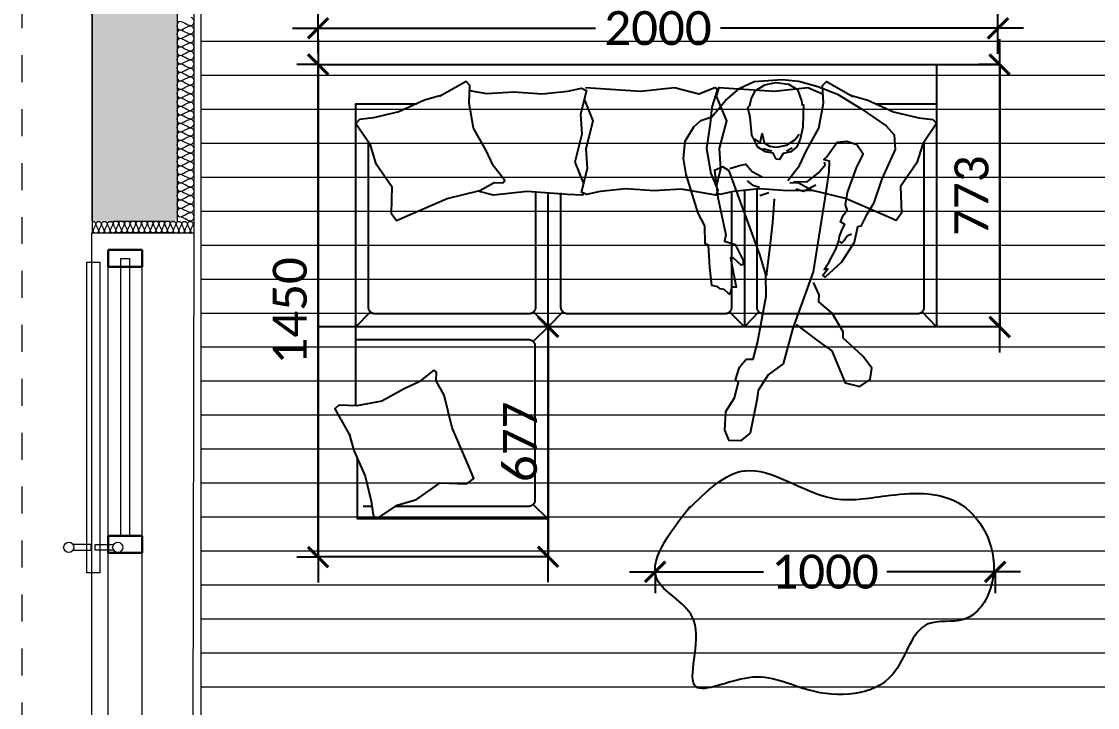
# Model space of a CAD drawing. Header units: millimetres. Extents: x -18512 to 101824, y -95768 to 52898.
# Drawn here: x 30485 to 33651, y -56614 to -54594 of the extents above; entities that cross this region are included whole.
import ezdxf

# ---------------------------------------------------------------- set-up
doc = ezdxf.new("R2010")
doc.units = ezdxf.units.MM
doc.header["$LTSCALE"] = 25
doc.header["$PDMODE"] = 3
doc.linetypes.add('Dash', pattern=[6.35, 3.175, -3.175])
doc.layers.get('0').update_dxf_attribs({"color": 254, "lineweight": 0})
doc.layers.get('Defpoints').update_dxf_attribs({"lineweight": 0})
for name, color, linetype in [('1547 I-StB-p-00-GA$0$WD-FURNITURE', 1, 'Continuous'), ('WD-FURNITURE-2', 5, 'Continuous'), ('WD-PEOPLE', 8, 'Continuous')]:
    doc.layers.add(name, color=color, linetype=linetype)
for name, color, linetype, lineweight in [('A-DETL-INSL', 8, 'Continuous', 9), ('A-DOOR', 31, 'Continuous', 18), ('A-GLAZ', 6, 'Continuous', 9), ('A-GLAZ-CWMG', 51, 'Continuous', 9), ('hatch', 252, 'Continuous', 0), ('I-WALL', 2, 'Continuous', 9), ('S-COLS', 6, 'Continuous', 9), ('wood flooring', 8, 'Continuous', 13)]:
    doc.layers.add(name, color=color, linetype=linetype, lineweight=lineweight)
doc.styles.add('FW_Calibri', font='calibri.ttf')
doc.dimstyles.new('1-50', dxfattribs={"dimscale": 50, "dimtxt": 2, "dimasz": 1.2, "dimexe": 1.25, "dimexo": 0.625, "dimtad": 1, "dimdec": 0, "dimtxsty": 'FW_Calibri', "dimblk": 'ARCHTICK', "dimcen": 2.5, "dimdle": 1.5, "dimadec": 0, "dimazin": 0, "dimtfac": 1, "dimtdec": 0, "dimtmove": 0, "dimatfit": 3, "dimfxl": 6, "dimfxlon": 1, "dimarcsym": 0})

# ---------------------------------------------------------------- blocks, each defined once
blk = doc.blocks.new('A$C0beb42ab')
at = {"layer": 'WD-PEOPLE'}
for p, q in [((355.2, 948.8), (337, 958.5)), ((432.4, 956.2), (403, 949.2)), ((399.8, 714), (394.9, 791.6)), ((411.2, 617.9), (399.8, 714)), ((157.5, 671.2), (142.6, 677.3)), ((167.5, 654.8), (157.5, 671.2)), ((175.4, 646.5), (167.5, 654.8)), ((182.5, 652.1), (175.4, 646.5)), ((420.8, 540.2), (411.2, 617.9))]:
    blk.add_line(p, q, dxfattribs=at)
for points in [[(315.1, 1176.6), (253.2, 1159.8), (188.8, 1134), (112.5, 1087.9), (29.2, 1030.6), (3.4, 1001.6), (0, 953.8), (43.3, 857), (71, 776.5), (95.1, 737.2), (112.5, 702.5), (123.8, 700), (134, 649.6), (175.8, 584.7), (229.3, 535.6), (236.3, 542.3), (220.8, 563.2), (232.2, 560.6), (216.8, 583.8), (192.8, 629.9), (184.3, 655.2), (182.3, 669), (173.8, 692), (165, 708.1), (178.9, 716.9), (170.3, 737.7), (157.1, 756.2), (162, 772.1), (156.1, 813.2), (126.2, 893.8), (104.4, 937.6), (125.7, 969), (157.8, 979.7), (189.6, 976.6), (222.7, 930.2), (233.9, 920.8), (215.6, 916.7), (217, 880.2), (226.8, 813.8), (268.4, 552.9), (302.6, 456.3), (334.7, 368.9), (366.1, 251.9), (415.4, 216.5), (448.3, 165.5), (452.1, 133.5), (473.7, 26), (505.9, 0), (542.4, 1.4), (556.9, 35.3), (553.8, 96.9), (525.2, 140.9), (512.7, 191.4), (522.1, 200.3), (509.4, 241.6), (487.2, 267.2), (464.4, 267.8), (449.7, 320.6), (421.5, 474), (423.2, 544.7), (443, 610.3), (542.9, 883.9), (563.7, 897.1), (590.7, 885), (579.5, 796.3), (553.8, 673.8), (557.9, 653.2), (523.5, 642.6), (497.2, 590.8), (496.8, 577.1), (503.6, 574.7), (529.3, 599.2), (538.4, 598.9), (520.2, 503.6), (533.8, 503.3), (540.1, 480.3), (547, 484.7), (558.7, 495.8), (572.4, 497.8), (579.4, 504.5), (600, 508.5), (606, 567.7), (610, 640.6), (621.5, 644.9), (622.9, 704.1), (644.4, 744.6), (683.8, 871.4), (691.9, 923.7), (686.4, 980.8), (657.9, 1027.1), (635.6, 1048.1), (599.5, 1060.4), (555.2, 1113.9), (508.3, 1153.8), (460.9, 1175.4), (370, 1182.1)], [(388.8, 921.7), (398.6, 941.7), (423.6, 946), (449, 961.3), (468.8, 1000), (474.1, 1058.8), (481.7, 1090.5), (475, 1097.5), (471, 1118.2), (457.9, 1145.8), (426.5, 1164.8), (390.2, 1172.5), (349.1, 1166.7), (319, 1149.1), (306.8, 1112.9), (304.2, 1099.3), (299.6, 1099.4), (301.1, 1065.2), (302.5, 1026.4), (310.7, 987.4), (321.4, 962.1), (341.6, 945.7), (366.5, 940.1), (377.8, 920.5)]]:
    blk.add_lwpolyline(points, close=True, dxfattribs=at)
for points in [[(461.4, 988.1), (441.9, 975.1), (434.9, 1006.1), (428.4, 975.4), (410.8, 964.3), (387.7, 961), (355.1, 967.5), (328.6, 985.5), (313.6, 1003.2)], [(332.4, 847.8), (286.9, 848.9), (251.1, 877.1), (228.9, 902.7), (231.4, 911.8)], [(540.7, 890.8), (509.1, 900.6), (488.7, 905.7), (467.6, 881.1), (435.3, 863.6)], [(443.6, 829.2), (464.2, 835.6), (482.8, 851.1)], [(325, 825.2), (299.8, 816.7), (259.3, 838.2)], [(413.6, 811.7), (442.9, 801.9)], [(169.9, 336.4), (170.4, 356.9), (206, 417.6), (250.2, 455.3), (248.4, 478.1), (267.6, 518.7)], [(323.6, 380.6), (244.7, 320.9), (207.6, 294.4)], [(207.6, 294.4), (164.1, 190.5), (116, 178), (82.4, 201.6), (76.4, 238.2), (104.7, 276.3), (148.9, 316.3), (169.9, 336.4)]]:
    blk.add_lwpolyline(points, dxfattribs=at)
blk = doc.blocks.new('Rectangular Mullion - 50 x 100mm-8822282-GROUND FLOOR PLAN')
at = {"layer": 'A-GLAZ-CWMG'}
for p, q in [((15631.3, -18323), (15631.3, -19114.7)), ((15731.3, -18323), (15731.3, -19114.7))]:
    blk.add_line(p, q, dxfattribs=at)
blk = doc.blocks.new('Rectangular Mullion - 50 x 100mm-7747920-GROUND FLOOR PLAN')
at = {"layer": 'A-GLAZ-CWMG', "lineweight": 30}
for p, q in [((0, 50), (-50, 50)), ((-50, 50), (-50, -50)), ((0, -50), (0, 50)), ((-50, -50), (0, -50))]:
    blk.add_line(p, q, dxfattribs=at)
blk = doc.blocks.new('System Panel - Glazed2-8822285-GROUND FLOOR PLAN')
at = {"layer": 'A-GLAZ', "lineweight": 18}
for p, q in [((408.3, 12.5), (-408.3, 12.5)), ((-408.3, 12.5), (-408.3, -12.5)), ((408.3, -12.5), (408.3, 12.5)), ((-408.3, -12.5), (408.3, -12.5))]:
    blk.add_line(p, q, dxfattribs=at)
blk = doc.blocks.new('Rectangular Mullion - 50 x 100mm-8822283-GROUND FLOOR PLAN')
at = {"layer": 'A-GLAZ-CWMG'}
for p, q in [((15631.3, -17456.4), (15631.3, -18273)), ((15731.3, -17456.4), (15731.3, -18273))]:
    blk.add_line(p, q, dxfattribs=at)
blk = doc.blocks.new('Rectangular Mullion - 50 x 100mm-7155986-GROUND FLOOR PLAN')
at = {"layer": 'A-GLAZ-CWMG', "lineweight": 30}
for p, q in [((-25, 50), (25, 50)), ((-25, -50), (-25, 50)), ((25, 50), (25, -50)), ((25, -50), (-25, -50))]:
    blk.add_line(p, q, dxfattribs=at)
blk = doc.blocks.new('Q  CurtainWall sliding door - GD03 85mm-8810068-GROUND FLOOR PLAN')
at = {"layer": 'A-DOOR'}
for p, q in [((276.7, 153.3), (276.7, 100)), ((292.7, 100), (292.7, 153.3)), ((209.7, 75), (209.7, 113)), ((209.7, 113), (1124.1, 113)), ((276.7, 100), (292.7, 100)), ((1124.1, 113), (1124.1, 75)), ((1124.1, 75), (209.7, 75)), ((276.7, 34.7), (276.7, 88)), ((276.7, 88), (292.7, 88)), ((292.7, 88), (292.7, 34.7))]:
    blk.add_line(p, q, dxfattribs=at)
for centre in [(284.7, 166), (284.7, 22)]:
    blk.add_circle(centre, 15, dxfattribs=at)
blk = doc.blocks.new('_ArchTick')
at = {"color": 0, "linetype": 'ByBlock', "const_width": 0.15}
blk.add_lwpolyline([(-0.5, -0.5), (0.5, 0.5)], dxfattribs=at)
blk = doc.blocks.new('*D441')
at = {"layer": 'Defpoints', "color": 0, "transparency": 16777216}
for p in [(33358.1, -54614.3), (31357.7, -54721), (33358.1, -54721)]:
    blk.add_point(p, dxfattribs=at)
at = {"layer": 'I-WALL', "color": 0, "lineweight": -2, "transparency": 16777216}
for p, q in [((31357.7, -54689.7), (31357.7, -54551.8)), ((33358.1, -54689.7), (33358.1, -54551.8)), ((31282.7, -54614.3), (32174.1, -54614.3)), ((33433.1, -54614.3), (32541.7, -54614.3))]:
    blk.add_line(p, q, dxfattribs=at)
at = {"layer": 'I-WALL', "color": 0, "lineweight": -2, "transparency": 16777216, "xscale": 59.99999999999995, "yscale": 59.99999999999995, "zscale": 59.99999999999995, "rotation": 180}
blk.add_blockref('_ArchTick', (31357.7, -54614.3), dxfattribs=at)
at = {"layer": 'I-WALL', "color": 0, "lineweight": -2, "transparency": 16777216, "xscale": 59.99999999999995, "yscale": 59.99999999999995, "zscale": 59.99999999999995}
blk.add_blockref('_ArchTick', (33358.1, -54614.3), dxfattribs=at)
at = {"layer": 'I-WALL', "color": 0, "transparency": 16777216, "insert": (32357.9, -54614.3), "char_height": 100, "attachment_point": 5, "style": 'FW_Calibri'}
blk.add_mtext('2000', dxfattribs=at)
blk = doc.blocks.new('*D442')
at = {"layer": 'Defpoints', "color": 0, "transparency": 16777216}
for p in [(33363.1, -54721), (33363.1, -54721), (33363.1, -55493.5)]:
    blk.add_point(p, dxfattribs=at)
at = {"layer": 'I-WALL', "color": 0, "lineweight": -2, "transparency": 16777216}
for p, q in [((33363.1, -55568.5), (33363.1, -54646)), ((33363.1, -54721), (33300.6, -54721)), ((33363.1, -55493.5), (33300.6, -55493.5))]:
    blk.add_line(p, q, dxfattribs=at)
at = {"layer": 'I-WALL', "color": 0, "lineweight": -2, "transparency": 16777216, "xscale": 59.99999999999995, "yscale": 59.99999999999995, "zscale": 59.99999999999995}
for p, rotation in [((33363.1, -54721), 90), ((33363.1, -55493.5), 270)]:
    blk.add_blockref('_ArchTick', p, dxfattribs=dict(at, rotation=rotation))
at = {"layer": 'I-WALL', "color": 0, "transparency": 16777216, "insert": (33280.6, -55107.2), "char_height": 100, "attachment_point": 5, "rotation": 90, "style": 'FW_Calibri'}
blk.add_mtext('773', dxfattribs=at)
blk = doc.blocks.new('*D443')
at = {"layer": 'Defpoints', "color": 0, "transparency": 16777216}
for p in [(31357.7, -54721), (31357.7, -56171.2), (31357.7, -56171.2)]:
    blk.add_point(p, dxfattribs=at)
at = {"layer": 'I-WALL', "color": 0, "lineweight": -2, "transparency": 16777216}
for p, q in [((31357.7, -54646), (31357.7, -56246.2)), ((31357.7, -54721), (31295.2, -54721)), ((31357.7, -56171.2), (31295.2, -56171.2))]:
    blk.add_line(p, q, dxfattribs=at)
at = {"layer": 'I-WALL', "color": 0, "lineweight": -2, "transparency": 16777216, "xscale": 59.99999999999995, "yscale": 59.99999999999995, "zscale": 59.99999999999995}
for p, rotation in [((31357.7, -54721), 90), ((31357.7, -56171.2), 270)]:
    blk.add_blockref('_ArchTick', p, dxfattribs=dict(at, rotation=rotation))
at = {"layer": 'I-WALL', "color": 0, "transparency": 16777216, "insert": (31275.2, -55446.1), "char_height": 100, "attachment_point": 5, "rotation": 90, "style": 'FW_Calibri'}
blk.add_mtext('1450', dxfattribs=at)
blk = doc.blocks.new('*D444')
at = {"layer": 'Defpoints', "color": 0, "transparency": 16777216}
for p in [(32034.6, -55493.5), (32034.6, -55493.5), (32034.6, -56170.2)]:
    blk.add_point(p, dxfattribs=at)
at = {"layer": 'I-WALL', "color": 0, "lineweight": -2, "transparency": 16777216}
for p, q in [((32034.6, -56245.2), (32034.6, -55418.5)), ((32034.6, -55493.5), (31972.1, -55493.5)), ((32034.6, -56170.2), (31972.1, -56170.2))]:
    blk.add_line(p, q, dxfattribs=at)
at = {"layer": 'I-WALL', "color": 0, "lineweight": -2, "transparency": 16777216, "xscale": 59.99999999999995, "yscale": 59.99999999999995, "zscale": 59.99999999999995}
for p, rotation in [((32034.6, -55493.5), 90), ((32034.6, -56170.2), 270)]:
    blk.add_blockref('_ArchTick', p, dxfattribs=dict(at, rotation=rotation))
at = {"layer": 'I-WALL', "color": 0, "transparency": 16777216, "insert": (31952.1, -55831.8), "char_height": 100, "attachment_point": 5, "rotation": 90, "style": 'FW_Calibri'}
blk.add_mtext('677', dxfattribs=at)
blk = doc.blocks.new('*D445')
at = {"layer": 'Defpoints', "color": 0, "transparency": 16777216}
for p in [(32349.3, -56213), (33349.7, -56196.8), (33349.7, -56214.3)]:
    blk.add_point(p, dxfattribs=at)
at = {"layer": 'I-WALL', "color": 0, "lineweight": -2, "transparency": 16777216}
for p, q in [((32274.3, -56214.3), (32668, -56214.3)), ((32349.3, -56214.3), (32349.3, -56276.8)), ((33424.7, -56214.3), (33031, -56214.3)), ((33349.7, -56214.3), (33349.7, -56276.8))]:
    blk.add_line(p, q, dxfattribs=at)
at = {"layer": 'I-WALL', "color": 0, "lineweight": -2, "transparency": 16777216, "xscale": 59.99999999999995, "yscale": 59.99999999999995, "zscale": 59.99999999999995, "rotation": 180}
blk.add_blockref('_ArchTick', (32349.3, -56214.3), dxfattribs=at)
at = {"layer": 'I-WALL', "color": 0, "lineweight": -2, "transparency": 16777216, "xscale": 59.99999999999995, "yscale": 59.99999999999995, "zscale": 59.99999999999995}
blk.add_blockref('_ArchTick', (33349.7, -56214.3), dxfattribs=at)
at = {"layer": 'I-WALL', "color": 0, "transparency": 16777216, "insert": (32849.5, -56214.3), "char_height": 100, "attachment_point": 5, "style": 'FW_Calibri'}
blk.add_mtext('1000', dxfattribs=at)

msp = doc.modelspace()

# ---------------------------------------------------------------- hatches: boundary and pattern name
at = {"layer": 'S-COLS'}
msp.add_hatch(color=252, dxfattribs=at).paths.add_polyline_path([(30692.9, -53482.6), (30942.9, -53482.6), (30942.9, -55182.6), (30692.9, -55182.6)], flags=0)
at = {"layer": 'wood flooring'}
h = msp.add_hatch(dxfattribs=at)
h.set_pattern_fill('_USER', color=256, scale=100, pattern_type=0)
h.set_pattern_definition([(360, (338285.01, 171947.46), (-2e-14, 100), [])])
h.paths.add_polyline_path([(33755.5, -49171.9), (31012.9, -49171.9), (31012.9, -49811.5), (31012.9, -62446.9), (32698.1, -62446.9), (32698.1, -63146.9), (33808.1, -63146.9)])

# ---------------------------------------------------------------- linework, layer by layer
at = {"layer": '1547 I-StB-p-00-GA$0$WD-FURNITURE'}
for p, q in [((33177.5, -54721), (33177.5, -55493.5)), ((32999.2, -54836.8), (33177.5, -54836.8)), ((32113, -55008), (32139.1, -55071.7)), ((32539.8, -55103.8), (32530.6, -55099.3)), ((31469.1, -55493.5), (31511.6, -55449.3)), ((32612, -55493.5), (32654.6, -55449.3)), ((33177.5, -55493.5), (33135, -55449.2)), ((32034.6, -55483.5), (32034.6, -56170.4)), ((31516.4, -56021.8), (31490.1, -56021.8)), ((32034.6, -56059), (31990.3, -56016.4))]:
    msp.add_line(p, q, dxfattribs=at)
for points in [[(31357.7, -55493.5), (31357.7, -54721), (33363.1, -54721)], [(33363.1, -54721), (33363.1, -55493.5), (31357.7, -55493.5)], [(31526.9, -55010.5), (31575.1, -55080.5), (31572.6, -55158.6), (31588.1, -55179.7), (31628.6, -55162.8), (31737.5, -55115.5), (31834, -55092.3), (31876, -55068.7), (31901.2, -55069.3), (31907, -55062), (31872.7, -55018.2), (31851.9, -54974.3), (31815.5, -54908.8), (31801.9, -54835.1), (31804.4, -54782.3), (31793.2, -54770.8), (31715.1, -54815)], [(31803.7, -54797.9), (31853.1, -54806.5), (31934, -54801.2), (32016.7, -54807.6), (32092.8, -54799.5), (32133.2, -54790.8), (32147.5, -54797.8), (32130.3, -54867.5), (32133.8, -54926.1), (32113, -55008)], [(32144.8, -54788.9), (32188.8, -54791.3), (32307.8, -54799.4), (32406.5, -54788.9), (32477.8, -54807), (32524.8, -54788.9), (32532.8, -54793.9), (32515.9, -54846.5), (32511.7, -54894.7), (32500.4, -54968.4), (32513.5, -55042.2), (32534.3, -55091), (32527.8, -55105.5), (32427.3, -55088.1), (32346.4, -55093.3), (32263.7, -55086.9), (32187.6, -55095.1), (32147.2, -55103.8), (32132.9, -55096.8), (32150.2, -55027.1), (32146.6, -54968.4), (32167.4, -54886.5), (32141.3, -54822.8)], [(32529.7, -55080.1), (32542.8, -55027.1), (32539.2, -54968.4), (32560, -54886.5), (32530.3, -54813.9), (32537.4, -54788.9), (32581.4, -54791.3), (32700.4, -54799.4), (32799.1, -54788.9), (32843.4, -54808.7)], [(32739.6, -55062), (32773.9, -55018.2), (32794.7, -54974.3), (32831.1, -54908.8), (32844.7, -54835.1), (32842.2, -54782.3), (32853.4, -54770.8), (32931.5, -54815)], [(31719.2, -54812.6), (31670.9, -54826.4), (31595.5, -54860), (31521.1, -54877.8), (31480, -54883.1), (31469.1, -54894.4), (31509.7, -54954.1), (31526.9, -55010.5)], [(32927.4, -54812.6), (32975.7, -54826.4), (33051.1, -54860), (33125.5, -54877.8), (33166.5, -54883.1), (33177.5, -54894.4), (33136.9, -54954.1), (33119.7, -55010.5), (33071.5, -55080.5), (33074, -55158.6), (33058.5, -55179.7), (33018, -55162.8), (32909.1, -55115.5), (32812.6, -55092.3)], [(31469.1, -55725.8), (31469.1, -54836.8), (31647.4, -54836.8)], [(31997.4, -55097.5), (31997.4, -55435.5), (31997.4, -55436), (31997.4, -55436.5), (31997.4, -55437), (31997.3, -55437.4), (31997.3, -55437.9), (31997.2, -55438.4), (31997.1, -55438.8), (31997.1, -55439.3), (31997, -55439.8), (31996.9, -55440.2), (31996.7, -55440.7), (31996.6, -55441.2), (31996.5, -55441.6), (31996.3, -55442.1), (31996.2, -55442.5), (31996, -55442.9), (31995.8, -55443.4), (31995.6, -55443.8), (31995.4, -55444.2), (31995.2, -55444.6), (31995, -55445.1), (31994.8, -55445.5), (31994.5, -55445.9), (31994.3, -55446.3), (31994, -55446.7), (31993.8, -55447), (31993.5, -55447.4), (31993.2, -55447.8), (31992.9, -55448.2), (31992.6, -55448.5), (31992.3, -55448.9), (31992, -55449.2), (31991.7, -55449.5), (31991.3, -55449.9), (31991, -55450.2), (31990.6, -55450.5), (31990.3, -55450.8), (31989.9, -55451.1), (31989.5, -55451.3), (31989.2, -55451.6), (31988.8, -55451.9), (31988.4, -55452.1), (31988, -55452.3), (31987.6, -55452.6), (31987.2, -55452.8), (31986.8, -55453), (31986.4, -55453.2), (31986, -55453.4), (31985.5, -55453.6), (31985.1, -55453.7), (31984.7, -55453.9), (31984.2, -55454), (31983.8, -55454.2), (31983.4, -55454.3), (31982.9, -55454.4), (31982.5, -55454.5), (31982, -55454.6), (31981.6, -55454.6), (31981.1, -55454.7), (31980.7, -55454.8), (31980.2, -55454.8), (31979.8, -55454.8), (31979.3, -55454.9), (31978.8, -55454.9), (31524.8, -55454.9), (31524.3, -55454.9), (31523.9, -55454.8), (31523.4, -55454.8), (31523, -55454.8), (31522.5, -55454.7), (31522.1, -55454.6), (31521.6, -55454.6), (31521.2, -55454.5), (31520.7, -55454.4), (31520.3, -55454.3), (31519.8, -55454.2), (31519.4, -55454), (31519, -55453.9), (31518.5, -55453.7), (31518.1, -55453.6), (31517.7, -55453.4), (31517.3, -55453.2), (31516.8, -55453), (31516.4, -55452.8), (31516, -55452.6), (31515.6, -55452.3), (31515.2, -55452.1), (31514.9, -55451.9), (31514.5, -55451.6), (31514.1, -55451.3), (31513.7, -55451.1), (31513.4, -55450.8), (31513, -55450.5), (31512.7, -55450.2), (31512.3, -55449.9), (31512, -55449.5), (31511.7, -55449.2), (31511.3, -55448.9), (31511, -55448.5), (31510.7, -55448.2), (31510.4, -55447.8), (31510.1, -55447.4), (31509.9, -55447), (31509.6, -55446.7), (31509.3, -55446.3), (31509.1, -55445.9), (31508.9, -55445.5), (31508.6, -55445.1), (31508.4, -55444.6), (31508.2, -55444.2), (31508, -55443.8), (31507.8, -55443.4), (31507.6, -55442.9), (31507.5, -55442.5), (31507.3, -55442.1), (31507.2, -55441.6), (31507, -55441.2), (31506.9, -55440.7), (31506.8, -55440.2), (31506.7, -55439.8), (31506.6, -55439.3), (31506.5, -55438.8), (31506.4, -55438.4), (31506.4, -55437.9), (31506.3, -55437.4), (31506.3, -55437), (31506.2, -55436.5), (31506.2, -55436), (31506.2, -55435.5), (31506.2, -54949)], [(33140.4, -54949), (33140.4, -55435.5), (33140.4, -55436), (33140.4, -55436.5), (33140.3, -55437), (33140.3, -55437.4), (33140.2, -55437.9), (33140.2, -55438.4), (33140.1, -55438.8), (33140, -55439.3), (33139.9, -55439.8), (33139.8, -55440.2), (33139.7, -55440.7), (33139.6, -55441.2), (33139.4, -55441.6), (33139.3, -55442.1), (33139.1, -55442.5), (33139, -55442.9), (33138.8, -55443.4), (33138.6, -55443.8), (33138.4, -55444.2), (33138.2, -55444.6), (33138, -55445.1), (33137.7, -55445.5), (33137.5, -55445.9), (33137.2, -55446.3), (33137, -55446.7), (33136.7, -55447), (33136.4, -55447.4), (33136.2, -55447.8), (33135.9, -55448.2), (33135.6, -55448.5), (33135.3, -55448.9), (33134.9, -55449.2), (33134.6, -55449.5), (33134.3, -55449.9), (33133.9, -55450.2), (33133.6, -55450.5), (33133.2, -55450.8), (33132.9, -55451.1), (33132.5, -55451.3), (33132.1, -55451.6), (33131.7, -55451.9), (33131.4, -55452.1), (33131, -55452.3), (33130.6, -55452.6), (33130.2, -55452.8), (33129.7, -55453), (33129.3, -55453.2), (33128.9, -55453.4), (33128.5, -55453.6), (33128.1, -55453.7), (33127.6, -55453.9), (33127.2, -55454), (33126.8, -55454.2), (33126.3, -55454.3), (33125.9, -55454.4), (33125.4, -55454.5), (33125, -55454.6), (33124.5, -55454.6), (33124.1, -55454.7), (33123.6, -55454.8), (33123.2, -55454.8), (33122.7, -55454.8), (33122.3, -55454.9), (33121.8, -55454.9), (32667.7, -55454.9), (32667.3, -55454.9), (32666.8, -55454.8), (32666.4, -55454.8), (32665.9, -55454.8), (32665.5, -55454.7), (32665, -55454.6), (32664.6, -55454.6), (32664.1, -55454.5), (32663.7, -55454.4), (32663.2, -55454.3), (32662.8, -55454.2), (32662.4, -55454), (32661.9, -55453.9), (32661.5, -55453.7), (32661.1, -55453.6), (32660.6, -55453.4), (32660.2, -55453.2), (32659.8, -55453), (32659.4, -55452.8), (32659, -55452.6), (32658.6, -55452.3), (32658.2, -55452.1), (32657.8, -55451.9), (32657.4, -55451.6), (32657, -55451.3), (32656.7, -55451.1), (32656.3, -55450.8), (32656, -55450.5), (32655.6, -55450.2), (32655.3, -55449.9), (32654.9, -55449.5), (32654.6, -55449.2), (32654.3, -55448.9), (32654, -55448.5), (32653.7, -55448.2), (32653.4, -55447.8), (32653.1, -55447.4), (32652.8, -55447), (32652.6, -55446.7), (32652.3, -55446.3), (32652.1, -55445.9), (32651.8, -55445.5), (32651.6, -55445.1), (32651.4, -55444.6), (32651.2, -55444.2), (32651, -55443.8), (32650.8, -55443.4), (32650.6, -55442.9), (32650.4, -55442.5), (32650.3, -55442.1), (32650.1, -55441.6), (32650, -55441.2), (32649.8, -55440.7), (32649.7, -55440.2), (32649.6, -55439.8), (32649.5, -55439.3), (32649.4, -55438.8), (32649.4, -55438.4), (32649.3, -55437.9), (32649.3, -55437.4), (32649.2, -55437), (32649.2, -55436.5), (32649.2, -55436), (32649.2, -55435.5), (32649.2, -55088.7)], [(32745.4, -55069.3), (32770.6, -55068.7), (32812.6, -55092.3), (32739, -55093.3), (32656.4, -55086.9), (32580.2, -55095.1), (32539.8, -55103.8)], [(32137.5, -55099), (32135.6, -55105.6), (32091.6, -55103.3), (31972.7, -55095.2), (31873.9, -55105.6), (31827.4, -55093.9)], [(31992, -55449.2), (32034.6, -55493.5), (32034.6, -55099.4)], [(32574.1, -55098.5), (32574.1, -55435.5), (32574.1, -55436), (32574.1, -55436.5), (32574.1, -55437), (32574, -55437.4), (32574, -55437.9), (32573.9, -55438.4), (32573.8, -55438.8), (32573.7, -55439.3), (32573.6, -55439.8), (32573.5, -55440.2), (32573.4, -55440.7), (32573.3, -55441.2), (32573.1, -55441.6), (32573, -55442.1), (32572.8, -55442.5), (32572.7, -55442.9), (32572.5, -55443.4), (32572.3, -55443.8), (32572.1, -55444.2), (32571.9, -55444.6), (32571.6, -55445.1), (32571.4, -55445.5), (32571.2, -55445.9), (32570.9, -55446.3), (32570.6, -55446.7), (32570.4, -55447), (32570.1, -55447.4), (32569.8, -55447.8), (32569.5, -55448.2), (32569.2, -55448.5), (32568.9, -55448.9), (32568.5, -55449.2), (32568.2, -55449.5), (32567.9, -55449.9), (32567.5, -55450.2), (32567.2, -55450.5), (32566.8, -55450.8), (32566.4, -55451.1), (32566.1, -55451.3), (32565.7, -55451.6), (32565.3, -55451.9), (32564.9, -55452.1), (32564.5, -55452.3), (32564.1, -55452.6), (32563.7, -55452.8), (32563.2, -55453), (32562.8, -55453.2), (32562.4, -55453.4), (32562, -55453.6), (32561.5, -55453.7), (32561.1, -55453.9), (32560.6, -55454), (32560.2, -55454.2), (32559.7, -55454.3), (32559.3, -55454.4), (32558.8, -55454.5), (32558.4, -55454.6), (32557.9, -55454.6), (32557.5, -55454.7), (32557, -55454.8), (32556.5, -55454.8), (32556.1, -55454.8), (32555.6, -55454.9), (32555.1, -55454.9), (32091.4, -55454.9), (32091, -55454.9), (32090.5, -55454.8), (32090.1, -55454.8), (32089.6, -55454.8), (32089.1, -55454.7), (32088.7, -55454.6), (32088.2, -55454.6), (32087.8, -55454.5), (32087.3, -55454.4), (32086.8, -55454.3), (32086.4, -55454.2), (32085.9, -55454), (32085.5, -55453.9), (32085.1, -55453.7), (32084.6, -55453.6), (32084.2, -55453.4), (32083.8, -55453.2), (32083.3, -55453), (32082.9, -55452.8), (32082.5, -55452.6), (32082.1, -55452.3), (32081.7, -55452.1), (32081.3, -55451.9), (32080.9, -55451.6), (32080.5, -55451.3), (32080.2, -55451.1), (32079.8, -55450.8), (32079.4, -55450.5), (32079.1, -55450.2), (32078.7, -55449.9), (32078.4, -55449.5), (32078, -55449.2), (32077.7, -55448.9), (32077.4, -55448.5), (32077.1, -55448.2), (32076.8, -55447.8), (32076.5, -55447.4), (32076.2, -55447), (32075.9, -55446.7), (32075.7, -55446.3), (32075.4, -55445.9), (32075.2, -55445.5), (32074.9, -55445.1), (32074.7, -55444.6), (32074.5, -55444.2), (32074.3, -55443.8), (32074.1, -55443.4), (32073.9, -55442.9), (32073.8, -55442.5), (32073.6, -55442.1), (32073.4, -55441.6), (32073.3, -55441.2), (32073.2, -55440.7), (32073.1, -55440.2), (32072.9, -55439.8), (32072.9, -55439.3), (32072.8, -55438.8), (32072.7, -55438.4), (32072.6, -55437.9), (32072.6, -55437.4), (32072.5, -55437), (32072.5, -55436.5), (32072.5, -55436), (32072.5, -55435.5), (32072.5, -55099.2)], [(32612, -55094.2), (32612, -55493.5), (32568.6, -55449.2)], [(32078, -55449.3), (32034.6, -55493.5), (31990.3, -55536)], [(32034.6, -56170.2), (31357.6, -56170.2), (31357.6, -55493.5)], [(32034.6, -56170.2), (31357.6, -56170.2), (31357.6, -55493.5)], [(31469.1, -55530.6), (31976.6, -55530.6), (31977.1, -55530.6), (31977.6, -55530.6), (31978, -55530.7), (31978.5, -55530.7), (31979, -55530.8), (31979.5, -55530.8), (31979.9, -55530.9), (31980.4, -55531), (31980.9, -55531.1), (31981.3, -55531.2), (31981.8, -55531.3), (31982.2, -55531.4), (31982.7, -55531.6), (31983.1, -55531.7), (31983.6, -55531.9), (31984, -55532), (31984.4, -55532.2), (31984.9, -55532.4), (31985.3, -55532.6), (31985.7, -55532.8), (31986.1, -55533), (31986.5, -55533.3), (31987, -55533.5), (31987.3, -55533.8), (31987.7, -55534), (31988.1, -55534.3), (31988.5, -55534.6), (31988.9, -55534.8), (31989.2, -55535.1), (31989.6, -55535.4), (31989.9, -55535.7), (31990.3, -55536.1), (31990.6, -55536.4), (31990.9, -55536.7), (31991.2, -55537.1), (31991.5, -55537.4), (31991.8, -55537.8), (31992.1, -55538.1), (31992.4, -55538.5), (31992.7, -55538.9), (31992.9, -55539.3), (31993.2, -55539.6), (31993.4, -55540), (31993.7, -55540.4), (31993.9, -55540.8), (31994.1, -55541.3), (31994.3, -55541.7), (31994.5, -55542.1), (31994.6, -55542.5), (31994.8, -55542.9), (31995, -55543.4), (31995.1, -55543.8), (31995.2, -55544.2), (31995.4, -55544.7), (31995.5, -55545.1), (31995.6, -55545.6), (31995.6, -55546), (31995.7, -55546.5), (31995.8, -55546.9), (31995.8, -55547.4), (31995.9, -55547.8), (31995.9, -55548.3), (31995.9, -55548.7), (31995.9, -55549.2), (31995.9, -56003.3), (31995.9, -56003.7), (31995.9, -56004.2), (31995.9, -56004.6), (31995.8, -56005.1), (31995.8, -56005.5), (31995.7, -56006), (31995.6, -56006.4), (31995.6, -56006.9), (31995.5, -56007.3), (31995.4, -56007.8), (31995.2, -56008.2), (31995.1, -56008.6), (31995, -56009.1), (31994.8, -56009.5), (31994.6, -56009.9), (31994.5, -56010.4), (31994.3, -56010.8), (31994.1, -56011.2), (31993.9, -56011.6), (31993.7, -56012), (31993.4, -56012.4), (31993.2, -56012.8), (31992.9, -56013.2), (31992.7, -56013.6), (31992.4, -56013.9), (31992.1, -56014.3), (31991.8, -56014.7), (31991.5, -56015), (31991.2, -56015.4), (31990.9, -56015.7), (31990.6, -56016.1), (31990.3, -56016.4), (31989.9, -56016.7), (31989.6, -56017), (31989.2, -56017.3), (31988.9, -56017.6), (31988.5, -56017.9), (31988.1, -56018.2), (31987.7, -56018.4), (31987.3, -56018.7), (31987, -56018.9), (31986.5, -56019.2), (31986.1, -56019.4), (31985.7, -56019.6), (31985.3, -56019.8), (31984.9, -56020), (31984.4, -56020.2), (31984, -56020.4), (31983.6, -56020.6), (31983.1, -56020.7), (31982.7, -56020.9), (31982.2, -56021), (31981.8, -56021.2), (31981.3, -56021.3), (31980.9, -56021.4), (31980.4, -56021.5), (31979.9, -56021.6), (31979.5, -56021.6), (31979, -56021.7), (31978.5, -56021.7), (31978, -56021.8), (31977.6, -56021.8), (31977.1, -56021.8), (31976.6, -56021.8), (31585.4, -56021.8)], [(31647.1, -56001), (31717.1, -55952.7), (31795.3, -55955.2), (31816.3, -55939.8), (31799.5, -55899.2), (31752.1, -55790.3), (31728.9, -55693.9), (31705.3, -55651.8), (31705.9, -55626.6), (31698.6, -55620.8), (31654.9, -55655.1), (31611, -55675.9), (31545.4, -55712.4), (31471.7, -55725.9), (31418.9, -55723.5), (31407.5, -55734.7), (31451.6, -55812.7)], [(31449.3, -55808.6), (31463, -55856.9), (31496.6, -55932.4), (31514.4, -56006.7), (31519.7, -56047.8), (31531, -56058.8), (31590.8, -56018.2), (31647.1, -56001)], [(32034.6, -56058.8), (31473.5, -56058.8), (31473.5, -55880.5)]]:
    msp.add_lwpolyline(points, dxfattribs=at)
msp.add_spline([(32446.3, -56031.1), (32614.3, -55916.6), (32870.1, -55997.4), (33028.3, -55990.7), (33240.2, -56010.7), (33344.5, -56223), (33257, -56354.4), (33152.7, -56367.7), (33048.3, -56516), (32803, -56563.1), (32624.5, -56526.2), (32469.9, -56552.9), (32463.2, -56357.9), (32358.8, -56243.3), (32453, -56020.9)], degree=3, dxfattribs=at)
at = {"layer": 'A-DETL-INSL', "color": 1}
msp.add_lwpolyline([(30692.9, -55181.6), (30692.9, -55216.6), (30992.9, -55216.6), (30992.9, -53396.9), (30692.9, -53396.9)], dxfattribs=at)
at = {"layer": 'A-DETL-INSL'}
for points in [[(30950.5, -54594.4), (30946.5, -54594.4), (30937.7, -54606.9), (30946.5, -54619.4), (30950.5, -54619.4)], [(30983.8, -54606.9), (30972.4, -54606.9), (30961.9, -54594.4), (30950.5, -54594.4)], [(30983.8, -54581.9), (30987.7, -54581.9), (30996.5, -54594.4), (30987.7, -54606.9), (30983.8, -54606.9)], [(30950.5, -54619.4), (30946.5, -54619.4), (30937.7, -54631.9), (30946.5, -54644.4), (30950.5, -54644.4)], [(30950.5, -54619.4), (30961.9, -54619.4), (30972.4, -54606.9), (30983.8, -54606.9)], [(30983.8, -54631.9), (30972.4, -54631.9), (30961.9, -54619.4), (30950.5, -54619.4)], [(30950.5, -54644.4), (30961.9, -54644.4), (30972.4, -54631.9), (30983.8, -54631.9)], [(30983.8, -54606.9), (30987.7, -54606.9), (30996.5, -54619.4), (30987.7, -54631.9), (30983.8, -54631.9)], [(30983.8, -54631.9), (30987.7, -54631.9), (30996.5, -54644.4), (30987.7, -54656.9), (30983.8, -54656.9)], [(30950.5, -54644.4), (30946.5, -54644.4), (30937.7, -54656.9), (30946.5, -54669.4), (30950.5, -54669.4)], [(30983.8, -54656.9), (30972.4, -54656.9), (30961.9, -54644.4), (30950.5, -54644.4)], [(30950.5, -54669.4), (30961.9, -54669.4), (30972.4, -54656.9), (30983.8, -54656.9)], [(30983.8, -54656.9), (30987.7, -54656.9), (30996.5, -54669.4), (30987.7, -54681.9), (30983.8, -54681.9)], [(30950.5, -54669.4), (30946.5, -54669.4), (30937.7, -54681.9), (30946.5, -54694.4), (30950.5, -54694.4)], [(30950.5, -54694.4), (30946.5, -54694.4), (30937.7, -54706.9), (30946.5, -54719.4), (30950.5, -54719.4)], [(30983.8, -54681.9), (30972.4, -54681.9), (30961.9, -54669.4), (30950.5, -54669.4)], [(30950.5, -54694.4), (30961.9, -54694.4), (30972.4, -54681.9), (30983.8, -54681.9)], [(30983.8, -54706.9), (30972.4, -54706.9), (30961.9, -54694.4), (30950.5, -54694.4)], [(30983.8, -54681.9), (30987.7, -54681.9), (30996.5, -54694.4), (30987.7, -54706.9), (30983.8, -54706.9)], [(30950.5, -54719.4), (30946.5, -54719.4), (30937.7, -54731.9), (30946.5, -54744.4), (30950.5, -54744.4)], [(30950.5, -54719.4), (30961.9, -54719.4), (30972.4, -54706.9), (30983.8, -54706.9)], [(30983.8, -54731.9), (30972.4, -54731.9), (30961.9, -54719.4), (30950.5, -54719.4)], [(30983.8, -54706.9), (30987.7, -54706.9), (30996.5, -54719.4), (30987.7, -54731.9), (30983.8, -54731.9)], [(30950.5, -54744.4), (30946.5, -54744.4), (30937.7, -54756.9), (30946.5, -54769.4), (30950.5, -54769.4)], [(30950.5, -54744.4), (30961.9, -54744.4), (30972.4, -54731.9), (30983.8, -54731.9)], [(30983.8, -54756.9), (30972.4, -54756.9), (30961.9, -54744.4), (30950.5, -54744.4)], [(30950.5, -54769.4), (30961.9, -54769.4), (30972.4, -54756.9), (30983.8, -54756.9)], [(30983.8, -54731.9), (30987.7, -54731.9), (30996.5, -54744.4), (30987.7, -54756.9), (30983.8, -54756.9)], [(30983.8, -54756.9), (30987.7, -54756.9), (30996.5, -54769.4), (30987.7, -54781.9), (30983.8, -54781.9)], [(30950.5, -54769.4), (30946.5, -54769.4), (30937.7, -54781.9), (30946.5, -54794.4), (30950.5, -54794.4)], [(30950.5, -54794.4), (30946.5, -54794.4), (30937.7, -54806.9), (30946.5, -54819.4), (30950.5, -54819.4)], [(30983.8, -54781.9), (30972.4, -54781.9), (30961.9, -54769.4), (30950.5, -54769.4)], [(30950.5, -54794.4), (30961.9, -54794.4), (30972.4, -54781.9), (30983.8, -54781.9)], [(30983.8, -54806.9), (30972.4, -54806.9), (30961.9, -54794.4), (30950.5, -54794.4)], [(30983.8, -54781.9), (30987.7, -54781.9), (30996.5, -54794.4), (30987.7, -54806.9), (30983.8, -54806.9)], [(30950.5, -54819.4), (30946.5, -54819.4), (30937.7, -54831.9), (30946.5, -54844.4), (30950.5, -54844.4)], [(30950.5, -54819.4), (30961.9, -54819.4), (30972.4, -54806.9), (30983.8, -54806.9)], [(30983.8, -54831.9), (30972.4, -54831.9), (30961.9, -54819.4), (30950.5, -54819.4)], [(30983.8, -54806.9), (30987.7, -54806.9), (30996.5, -54819.4), (30987.7, -54831.9), (30983.8, -54831.9)], [(30950.5, -54844.4), (30946.5, -54844.4), (30937.7, -54856.9), (30946.5, -54869.4), (30950.5, -54869.4)], [(30950.5, -54844.4), (30961.9, -54844.4), (30972.4, -54831.9), (30983.8, -54831.9)], [(30983.8, -54856.9), (30972.4, -54856.9), (30961.9, -54844.4), (30950.5, -54844.4)], [(30950.5, -54869.4), (30961.9, -54869.4), (30972.4, -54856.9), (30983.8, -54856.9)], [(30983.8, -54831.9), (30987.7, -54831.9), (30996.5, -54844.4), (30987.7, -54856.9), (30983.8, -54856.9)], [(30983.8, -54856.9), (30987.7, -54856.9), (30996.5, -54869.4), (30987.7, -54881.9), (30983.8, -54881.9)], [(30950.5, -54869.4), (30946.5, -54869.4), (30937.7, -54881.9), (30946.5, -54894.4), (30950.5, -54894.4)], [(30983.8, -54881.9), (30972.4, -54881.9), (30961.9, -54869.4), (30950.5, -54869.4)], [(30950.5, -54894.4), (30961.9, -54894.4), (30972.4, -54881.9), (30983.8, -54881.9)], [(30983.8, -54881.9), (30987.7, -54881.9), (30996.5, -54894.4), (30987.7, -54906.9), (30983.8, -54906.9)], [(30950.5, -54894.4), (30946.5, -54894.4), (30937.7, -54906.9), (30946.5, -54919.4), (30950.5, -54919.4)], [(30950.5, -54919.4), (30946.5, -54919.4), (30937.7, -54931.9), (30946.5, -54944.4), (30950.5, -54944.4)], [(30983.8, -54906.9), (30972.4, -54906.9), (30961.9, -54894.4), (30950.5, -54894.4)], [(30950.5, -54919.4), (30961.9, -54919.4), (30972.4, -54906.9), (30983.8, -54906.9)], [(30983.8, -54931.9), (30972.4, -54931.9), (30961.9, -54919.4), (30950.5, -54919.4)], [(30983.8, -54906.9), (30987.7, -54906.9), (30996.5, -54919.4), (30987.7, -54931.9), (30983.8, -54931.9)], [(30950.5, -54944.4), (30946.5, -54944.4), (30937.7, -54956.9), (30946.5, -54969.4), (30950.5, -54969.4)], [(30950.5, -54944.4), (30961.9, -54944.4), (30972.4, -54931.9), (30983.8, -54931.9)], [(30983.8, -54956.9), (30972.4, -54956.9), (30961.9, -54944.4), (30950.5, -54944.4)], [(30983.8, -54931.9), (30987.7, -54931.9), (30996.5, -54944.4), (30987.7, -54956.9), (30983.8, -54956.9)], [(30950.5, -54969.4), (30946.5, -54969.4), (30937.7, -54981.9), (30946.5, -54994.4), (30950.5, -54994.4)], [(30950.5, -54969.4), (30961.9, -54969.4), (30972.4, -54956.9), (30983.8, -54956.9)], [(30983.8, -54981.9), (30972.4, -54981.9), (30961.9, -54969.4), (30950.5, -54969.4)], [(30950.5, -54994.4), (30961.9, -54994.4), (30972.4, -54981.9), (30983.8, -54981.9)], [(30983.8, -54956.9), (30987.7, -54956.9), (30996.5, -54969.4), (30987.7, -54981.9), (30983.8, -54981.9)], [(30983.8, -54981.9), (30987.7, -54981.9), (30996.5, -54994.4), (30987.7, -55006.9), (30983.8, -55006.9)], [(30950.5, -54994.4), (30946.5, -54994.4), (30937.7, -55006.9), (30946.5, -55019.4), (30950.5, -55019.4)], [(30983.8, -55006.9), (30972.4, -55006.9), (30961.9, -54994.4), (30950.5, -54994.4)], [(30950.5, -55019.4), (30961.9, -55019.4), (30972.4, -55006.9), (30983.8, -55006.9)], [(30983.8, -55006.9), (30987.7, -55006.9), (30996.5, -55019.4), (30987.7, -55031.9), (30983.8, -55031.9)], [(30950.5, -55019.4), (30946.5, -55019.4), (30937.7, -55031.9), (30946.5, -55044.4), (30950.5, -55044.4)], [(30950.5, -55044.4), (30946.5, -55044.4), (30937.7, -55056.9), (30946.5, -55069.4), (30950.5, -55069.4)], [(30983.8, -55031.9), (30972.4, -55031.9), (30961.9, -55019.4), (30950.5, -55019.4)], [(30950.5, -55044.4), (30961.9, -55044.4), (30972.4, -55031.9), (30983.8, -55031.9)], [(30983.8, -55056.9), (30972.4, -55056.9), (30961.9, -55044.4), (30950.5, -55044.4)], [(30983.8, -55031.9), (30987.7, -55031.9), (30996.5, -55044.4), (30987.7, -55056.9), (30983.8, -55056.9)], [(30950.5, -55069.4), (30946.5, -55069.4), (30937.7, -55081.9), (30946.5, -55094.4), (30950.5, -55094.4)], [(30950.5, -55069.4), (30961.9, -55069.4), (30972.4, -55056.9), (30983.8, -55056.9)], [(30983.8, -55081.9), (30972.4, -55081.9), (30961.9, -55069.4), (30950.5, -55069.4)], [(30983.8, -55056.9), (30987.7, -55056.9), (30996.5, -55069.4), (30987.7, -55081.9), (30983.8, -55081.9)], [(30950.5, -55094.4), (30946.5, -55094.4), (30937.7, -55106.9), (30946.5, -55119.4), (30950.5, -55119.4)], [(30950.5, -55094.4), (30961.9, -55094.4), (30972.4, -55081.9), (30983.8, -55081.9)], [(30983.8, -55106.9), (30972.4, -55106.9), (30961.9, -55094.4), (30950.5, -55094.4)], [(30950.5, -55119.4), (30961.9, -55119.4), (30972.4, -55106.9), (30983.8, -55106.9)], [(30983.8, -55081.9), (30987.7, -55081.9), (30996.5, -55094.4), (30987.7, -55106.9), (30983.8, -55106.9)], [(30983.8, -55106.9), (30987.7, -55106.9), (30996.5, -55119.4), (30987.7, -55131.9), (30983.8, -55131.9)], [(30950.5, -55119.4), (30946.5, -55119.4), (30937.7, -55131.9), (30946.5, -55144.4), (30950.5, -55144.4)], [(30983.8, -55131.9), (30972.4, -55131.9), (30961.9, -55119.4), (30950.5, -55119.4)], [(30950.5, -55144.4), (30961.9, -55144.4), (30972.4, -55131.9), (30983.8, -55131.9)], [(30983.8, -55131.9), (30987.7, -55131.9), (30996.5, -55144.4), (30987.7, -55156.9), (30983.8, -55156.9)], [(30950.5, -55144.4), (30946.5, -55144.4), (30937.7, -55156.9), (30946.5, -55169.4), (30950.5, -55169.4)], [(30983.8, -55156.9), (30972.4, -55156.9), (30961.9, -55144.4), (30950.5, -55144.4)], [(30950.5, -55169.4), (30961.9, -55169.4), (30972.4, -55156.9), (30983.8, -55156.9)], [(30983.8, -55181.9), (30972.4, -55181.9), (30961.9, -55169.4), (30950.5, -55169.4)], [(30983.8, -55156.9), (30987.7, -55156.9), (30996.5, -55169.4), (30987.7, -55181.9), (30983.8, -55181.9)], [(30695.5, -55211.1), (30695.5, -55208.2), (30694.4, -55205.4), (30692.9, -55202.6)], [(30704, -55188.6), (30704, -55196.3), (30695.5, -55203.4), (30695.5, -55211.1)], [(30704, -55188.6), (30704, -55186), (30712.4, -55180), (30720.8, -55186), (30720.8, -55188.6)], [(30712.4, -55211.1), (30712.4, -55203.4), (30704, -55196.3), (30704, -55188.6)], [(30720.8, -55188.6), (30720.8, -55196.3), (30712.4, -55203.4), (30712.4, -55211.1)], [(30720.8, -55188.6), (30720.8, -55186), (30729.2, -55180), (30737.7, -55186), (30737.7, -55188.6)], [(30729.2, -55211.1), (30729.2, -55203.4), (30720.8, -55196.3), (30720.8, -55188.6)], [(30737.7, -55188.6), (30737.7, -55196.3), (30729.2, -55203.4), (30729.2, -55211.1)], [(30737.7, -55188.6), (30737.7, -55186), (30746.1, -55180), (30754.5, -55186), (30754.5, -55188.6)], [(30746.1, -55211.1), (30746.1, -55203.4), (30737.7, -55196.3), (30737.7, -55188.6)], [(30754.5, -55188.6), (30754.5, -55196.3), (30746.1, -55203.4), (30746.1, -55211.1)], [(30771.4, -55188.6), (30771.4, -55186), (30762.9, -55180), (30754.5, -55186), (30754.5, -55188.6)], [(30754.5, -55188.6), (30754.5, -55196.3), (30762.9, -55203.4), (30762.9, -55211.1)], [(30762.9, -55211.1), (30762.9, -55203.4), (30771.4, -55196.3), (30771.4, -55188.6)], [(30788.2, -55188.6), (30788.2, -55186), (30779.8, -55180), (30771.4, -55186), (30771.4, -55188.6)], [(30771.4, -55188.6), (30771.4, -55196.3), (30779.8, -55203.4), (30779.8, -55211.1)], [(30779.8, -55211.1), (30779.8, -55203.4), (30788.2, -55196.3), (30788.2, -55188.6)], [(30805.1, -55188.6), (30805.1, -55186), (30796.6, -55180), (30788.2, -55186), (30788.2, -55188.6)], [(30788.2, -55188.6), (30788.2, -55196.3), (30796.6, -55203.4), (30796.6, -55211.1)], [(30796.6, -55211.1), (30796.6, -55203.4), (30805.1, -55196.3), (30805.1, -55188.6)], [(30821.9, -55188.6), (30821.9, -55186), (30813.5, -55180), (30805.1, -55186), (30805.1, -55188.6)], [(30805.1, -55188.6), (30805.1, -55196.3), (30813.5, -55203.4), (30813.5, -55211.1)], [(30813.5, -55211.1), (30813.5, -55203.4), (30821.9, -55196.3), (30821.9, -55188.6)], [(30838.8, -55188.6), (30838.8, -55186), (30830.3, -55180), (30821.9, -55186), (30821.9, -55188.6)], [(30821.9, -55188.6), (30821.9, -55196.3), (30830.3, -55203.4), (30830.3, -55211.1)], [(30830.3, -55211.1), (30830.3, -55203.4), (30838.8, -55196.3), (30838.8, -55188.6)], [(30855.6, -55188.6), (30855.6, -55186), (30847.2, -55180), (30838.8, -55186), (30838.8, -55188.6)], [(30838.8, -55188.6), (30838.8, -55196.3), (30847.2, -55203.4), (30847.2, -55211.1)], [(30847.2, -55211.1), (30847.2, -55203.4), (30855.6, -55196.3), (30855.6, -55188.6)], [(30872.5, -55188.6), (30872.5, -55186), (30864, -55180), (30855.6, -55186), (30855.6, -55188.6)], [(30855.6, -55188.6), (30855.6, -55196.3), (30864, -55203.4), (30864, -55211.1)], [(30864, -55211.1), (30864, -55203.4), (30872.5, -55196.3), (30872.5, -55188.6)], [(30889.3, -55188.6), (30889.3, -55186), (30880.9, -55180), (30872.5, -55186), (30872.5, -55188.6)], [(30872.5, -55188.6), (30872.5, -55196.3), (30880.9, -55203.4), (30880.9, -55211.1)], [(30880.9, -55211.1), (30880.9, -55203.4), (30889.3, -55196.3), (30889.3, -55188.6)], [(30906.2, -55188.6), (30906.2, -55186), (30897.7, -55180), (30889.3, -55186), (30889.3, -55188.6)], [(30889.3, -55188.6), (30889.3, -55196.3), (30897.7, -55203.4), (30897.7, -55211.1)], [(30897.7, -55211.1), (30897.7, -55203.4), (30906.2, -55196.3), (30906.2, -55188.6)], [(30923, -55188.6), (30923, -55186), (30914.6, -55180), (30906.2, -55186), (30906.2, -55188.6)], [(30906.2, -55188.6), (30906.2, -55196.3), (30914.6, -55203.4), (30914.6, -55211.1)], [(30914.6, -55211.1), (30914.6, -55203.4), (30923, -55196.3), (30923, -55188.6)], [(30931.4, -55183), (30927.5, -55183), (30923, -55186), (30923, -55188.6)], [(30923, -55188.6), (30923, -55196.3), (30931.4, -55203.4), (30931.4, -55211.1)], [(30931.4, -55183), (30935.4, -55183), (30939.9, -55186), (30939.9, -55188.6)], [(30939.9, -55188.6), (30939.9, -55196.3), (30931.4, -55203.4), (30931.4, -55211.1)], [(30939.9, -55188.6), (30939.9, -55186), (30948.3, -55180), (30956.7, -55186), (30956.7, -55188.6)], [(30948.3, -55211.1), (30948.3, -55203.4), (30939.9, -55196.3), (30939.9, -55188.6)], [(30956.7, -55188.6), (30956.7, -55196.3), (30948.3, -55203.4), (30948.3, -55211.1)], [(30956.7, -55188.6), (30956.7, -55186), (30965.1, -55180), (30973.6, -55186), (30973.6, -55188.6)], [(30965.1, -55211.1), (30965.1, -55203.4), (30956.7, -55196.3), (30956.7, -55188.6)], [(30973.6, -55188.6), (30973.6, -55196.3), (30965.1, -55203.4), (30965.1, -55211.1)], [(30973.6, -55188.6), (30973.6, -55186), (30982, -55180), (30990.4, -55186), (30990.4, -55188.6)], [(30982, -55211.1), (30982, -55203.4), (30973.6, -55196.3), (30973.6, -55188.6)], [(30978.8, -55182.6), (30980.4, -55182.2), (30982.1, -55181.9), (30983.8, -55181.9)], [(30990.4, -55188.6), (30990.4, -55196.3), (30982, -55203.4), (30982, -55211.1)], [(30983.8, -55181.9), (30984.6, -55181.9), (30985.4, -55182.1), (30986.2, -55182.6)], [(30990.4, -55188.6), (30990.4, -55187.3), (30991.4, -55186), (30992.9, -55184.9)], [(30992.9, -55196.7), (30991.5, -55194.1), (30990.4, -55191.4), (30990.4, -55188.6)], [(30692.9, -55214.9), (30694.5, -55213.8), (30695.5, -55212.4), (30695.5, -55211.1)], [(30695.5, -55211.1), (30695.5, -55213.7), (30704, -55219.7), (30712.4, -55213.7), (30712.4, -55211.1)], [(30712.4, -55211.1), (30712.4, -55213.7), (30720.8, -55219.7), (30729.2, -55213.7), (30729.2, -55211.1)], [(30729.2, -55211.1), (30729.2, -55213.7), (30737.7, -55219.7), (30746.1, -55213.7), (30746.1, -55211.1)], [(30746.1, -55211.1), (30746.1, -55213.7), (30750.5, -55216.7), (30754.5, -55216.7)], [(30762.9, -55211.1), (30762.9, -55213.7), (30758.5, -55216.7), (30754.5, -55216.7)], [(30779.8, -55211.1), (30779.8, -55213.7), (30771.4, -55219.7), (30762.9, -55213.7), (30762.9, -55211.1)], [(30796.6, -55211.1), (30796.6, -55213.7), (30788.2, -55219.7), (30779.8, -55213.7), (30779.8, -55211.1)], [(30813.5, -55211.1), (30813.5, -55213.7), (30805.1, -55219.7), (30796.6, -55213.7), (30796.6, -55211.1)], [(30830.3, -55211.1), (30830.3, -55213.7), (30821.9, -55219.7), (30813.5, -55213.7), (30813.5, -55211.1)], [(30847.2, -55211.1), (30847.2, -55213.7), (30838.8, -55219.7), (30830.3, -55213.7), (30830.3, -55211.1)], [(30864, -55211.1), (30864, -55213.7), (30855.6, -55219.7), (30847.2, -55213.7), (30847.2, -55211.1)], [(30880.9, -55211.1), (30880.9, -55213.7), (30872.5, -55219.7), (30864, -55213.7), (30864, -55211.1)], [(30897.7, -55211.1), (30897.7, -55213.7), (30889.3, -55219.7), (30880.9, -55213.7), (30880.9, -55211.1)], [(30914.6, -55211.1), (30914.6, -55213.7), (30906.2, -55219.7), (30897.7, -55213.7), (30897.7, -55211.1)], [(30931.4, -55211.1), (30931.4, -55213.7), (30923, -55219.7), (30914.6, -55213.7), (30914.6, -55211.1)], [(30931.4, -55211.1), (30931.4, -55213.7), (30939.9, -55219.7), (30948.3, -55213.7), (30948.3, -55211.1)], [(30948.3, -55211.1), (30948.3, -55213.7), (30956.7, -55219.7), (30965.1, -55213.7), (30965.1, -55211.1)], [(30965.1, -55211.1), (30965.1, -55213.7), (30973.6, -55219.7), (30982, -55213.7), (30982, -55211.1)]]:
    msp.add_open_spline(points, degree=3, dxfattribs=at)
for points, knots in [([(30692.9, -55183.4), (30693.7, -55183.1), (30698.9, -55182.4), (30704, -55186), (30704, -55188.6)], [1.112192, 1.112192, 1.112192, 1.112192, 1.414214, 2.828427, 2.828427, 2.828427, 2.828427]), ([(30982, -55211.1), (30982, -55213.7), (30987, -55217.3), (30992.1, -55216.6), (30992.9, -55216.4)], [0, 0, 0, 0, 1.414214, 1.69541, 1.69541, 1.69541, 1.69541])]:
    msp.add_open_spline(points, degree=3, knots=knots, dxfattribs=at)
at = {"layer": 'A-DOOR'}
for p, q in [((30690.9, -55216.6), (30690.9, -57916.9)), ((30988.1, -57916.9), (30992.9, -55216.6))]:
    msp.add_line(p, q, dxfattribs=at)
at = {"layer": 'hatch', "linetype": 'Dash', "lineweight": 9}
msp.add_line((30485.3, -51042.4, 0), (30488.3, -62626.9), dxfattribs=at)
at = {"layer": 'I-WALL'}
msp.add_lwpolyline([(30692.9, -53396.9), (30692.9, -55182.6)], dxfattribs=at)
at = {"layer": 'S-COLS', "color": 8}
for p, q in [((30692.9, -55182.6), (30692.9, -53482.6)), ((30942.9, -53482.6), (30942.9, -55182.6)), ((30922.7, -55182.7), (30754.2, -55182.7))]:
    msp.add_line(p, q, dxfattribs=at)
at = {"layer": 'wood flooring'}
msp.add_lwpolyline([(31012.9, -49171.9), (31012.9, -62446.9), (32698.1, -62446.9), (32698.1, -63146.9), (33808.1, -63146.9), (33808.1, -49171.9), (31012.9, -49171.9)], dxfattribs=at)

# ---------------------------------------------------------------- block references
at = {"layer": 'A-DOOR', "rotation": 90.00000000000004}
msp.add_blockref('Q  CurtainWall sliding door - GD03 85mm-8810068-GROUND FLOOR PLAN', (30790.3, -56427), dxfattribs=at)
at = {"layer": 'A-GLAZ', "xscale": -1, "rotation": 90}
msp.add_blockref('System Panel - Glazed2-8822285-GROUND FLOOR PLAN', (30790.3, -55700.3), dxfattribs=at)
at = {"layer": 'A-GLAZ-CWMG', "xscale": -1}
for name, p, rotation in [('Rectangular Mullion - 50 x 100mm-7747920-GROUND FLOOR PLAN', (30790.3, -55266.9), 269.9999999999997), ('Rectangular Mullion - 50 x 100mm-8822282-GROUND FLOOR PLAN', (15109, -74431.6), 180), ('Rectangular Mullion - 50 x 100mm-8822283-GROUND FLOOR PLAN', (15109, -74431.6), 180)]:
    msp.add_blockref(name, p, dxfattribs=dict(at, rotation=rotation))
at = {"layer": 'A-GLAZ-CWMG', "extrusion": (0, 0, -1), "xscale": -1, "rotation": 90}
msp.add_blockref('Rectangular Mullion - 50 x 100mm-7155986-GROUND FLOOR PLAN', (-30790.3, -56133.6), dxfattribs=at)
at = {"layer": 'WD-FURNITURE-2', "xscale": -0.900000000000001, "yscale": 0.900000000000001, "zscale": 0.900000000000001}
msp.add_blockref('A$C0beb42ab', (33055.8, -55829.2), dxfattribs=at)

# ---------------------------------------------------------------- dimensions: what is measured, and where the dimension line sits
at = {"layer": 'I-WALL', "color": 1, "true_color": 0xf40b0b}
for base, p1, p2, picture, middle in [((33358.1, -54614.3), (31357.7, -54721), (33358.1, -54721), '*D441', (32357.9, -54614.3)), ((33349.7, -56214.3), (32349.3, -56213), (33349.7, -56196.8), '*D445', (32849.5, -56214.3))]:
    dim = msp.add_linear_dim(base=base, p1=p1, p2=p2, angle=180, dimstyle='1-50', dxfattribs=at)
    dim.commit()
    dim.dimension.update_dxf_attribs({"geometry": picture, "text_midpoint": middle, "text_rotation": 270})
for base, p1, p2, picture, middle in [((31357.7, -56171.2), (31357.7, -54721), (31357.7, -56171.2), '*D443', (31275.2, -55446.1)), ((33363.1087, -54720.9718), (33363.1087, -55493.4827), (33363.1087, -54720.9718), '*D442', (33280.628, -55107.2273)), ((32034.6, -55493.5), (32034.6, -56170.2), (32034.6, -55493.5), '*D444', (31952.1, -55831.8))]:
    dim = msp.add_linear_dim(base=base, p1=p1, p2=p2, angle=90, dimstyle='1-50', dxfattribs=at)
    dim.commit()
    dim.dimension.update_dxf_attribs({"geometry": picture, "text_midpoint": middle})

doc.saveas('drawing.dxf')
